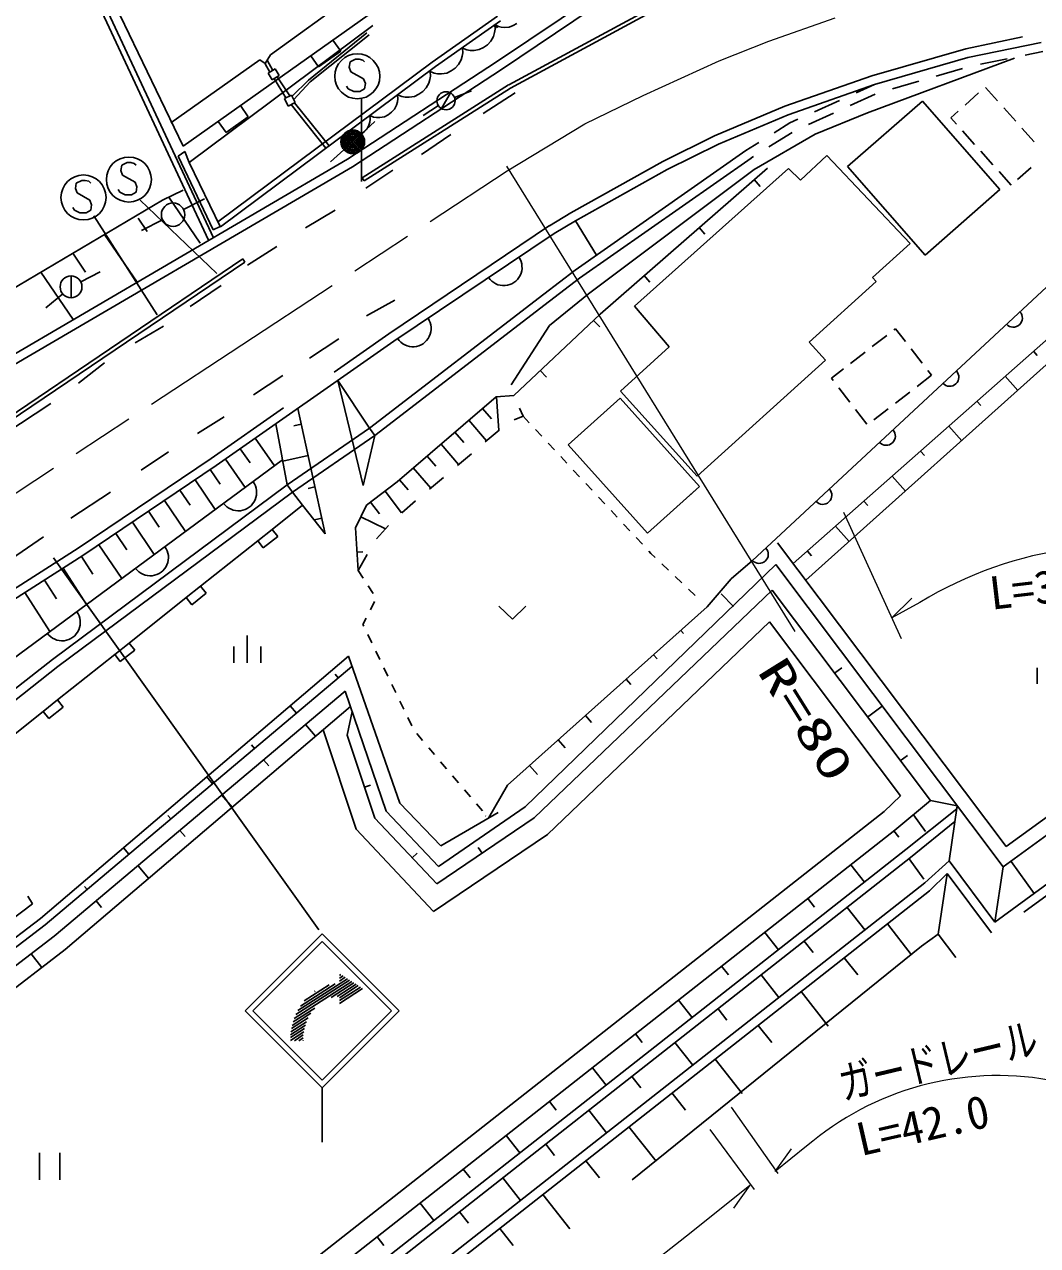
# Model space of a CAD drawing. Units: millimetres, scale not verified. Extents: x 40000 to 680000, y 20000 to 380000.
# Drawn here: x 321738 to 377988, y 248181 to 315977 of the extents above; entities that cross this region are included whole.
import ezdxf
from ezdxf.enums import TextEntityAlignment as Align

# ---------------------------------------------------------------- set-up
doc = ezdxf.new("R2010")
doc.units = ezdxf.units.MM
doc.header["$LTSCALE"] = 1000
doc.linetypes.add('CHAIN', pattern=[18.5, 12, -1.5, 3.5, -1.5])
for name, color, linetype, lineweight in [('M-BGD', 7, 'Continuous', 25), ('M-BGD-EXST', 7, 'Continuous', 25), ('M-BMK', 2, 'CHAIN', 13), ('M-STR-HTXT', 7, 'Continuous', 13), ('M-STR-STRC', 7, 'Continuous', 25)]:
    doc.layers.add(name, color=color, linetype=linetype, lineweight=lineweight)
doc.styles.add('ＭＳ ゴシック', font='')
doc.styles.get('ＭＳ ゴシック').set_extended_font_data('MS Gothic')

msp = doc.modelspace()

# ---------------------------------------------------------------- linework, layer by layer
at = {"layer": 'M-BGD'}
for p, q in [((331960, 304004), (321512, 326382)), ((332234, 304131), (321778, 326525)), ((322129, 326714), (330545, 309210)), ((354562, 318347), (347951, 313901)), ((335404, 314290), (340475, 317957)), ((348226, 313479), (354798, 317901)), ((330545, 309210), (340818, 316489)), ((344382, 313880), (348001, 316439)), ((344560, 313635), (348166, 316185)), ((347874, 315705), (347852, 315963)), ((347854, 315965), (348051, 315860)), ((348872, 315908), (349069, 316027)), ((341088, 315925), (330889, 308304)), ((337507, 312883), (340746, 315515)), ((337603, 312781), (340878, 315394)), ((347640, 315044), (347778, 315308)), ((347778, 315308), (347844, 315520)), ((347844, 315520), (347874, 315705)), ((348051, 315860), (348209, 315821)), ((348209, 315821), (348400, 315802)), ((348400, 315802), (348656, 315822)), ((348656, 315822), (348872, 315908)), ((373999, 314629), (377152, 315279)), ((339304, 314489), (338867, 315106)), ((346076, 314407), (346054, 314665)), ((346054, 314665), (346291, 314563)), ((346699, 314529), (346993, 314577)), ((346993, 314577), (347234, 314697)), ((347234, 314697), (347450, 314853)), ((347450, 314853), (347640, 315044)), ((368788, 313132), (373999, 314629)), ((378186, 314975), (374120, 314136)), ((329870, 310519), (334811, 314009)), ((334811, 314009), (335109, 313799)), ((335109, 313799), (335404, 314290)), ((335522, 313424), (335223, 313989)), ((337633, 314232), (338070, 313615)), ((338070, 313615), (339304, 314489)), ((347951, 313901), (339679, 308497)), ((345842, 313746), (345980, 314010)), ((345980, 314010), (346046, 314222)), ((346046, 314222), (346076, 314407)), ((346291, 314563), (346477, 314533)), ((346477, 314533), (346699, 314529)), ((376704, 314098), (368541, 311076)), ((374120, 314136), (368941, 312649)), ((376302, 314069), (374813, 313762)), ((378289, 314479), (377296, 314274)), ((332481, 305015), (344382, 313880)), ((332616, 304737), (344560, 313635)), ((335363, 313329), (335109, 313798)), ((335267, 313272), (335665, 313510)), ((335491, 312899), (335267, 313272)), ((335665, 313510), (335888, 313137)), ((348226, 313479), (339944, 308068)), ((344278, 313109), (344256, 313367)), ((344256, 313367), (344493, 313265)), ((344493, 313265), (344679, 313235)), ((344679, 313235), (344901, 313231)), ((344901, 313231), (345195, 313279)), ((345195, 313279), (345436, 313399)), ((345436, 313399), (345652, 313555)), ((345652, 313555), (345842, 313746)), ((373827, 313525), (372366, 313106)), ((335888, 313137), (335491, 312899)), ((336260, 311905), (335602, 312966)), ((335775, 313069), (336467, 312005)), ((336604, 311987), (337507, 312883)), ((336688, 311812), (337603, 312781)), ((344044, 312448), (344182, 312712)), ((344182, 312712), (344248, 312924)), ((344248, 312924), (344278, 313109)), ((363963, 311433), (368788, 313132)), ((368941, 312649), (364146, 310960)), ((367911, 312181), (368941, 312649)), ((368941, 312649), (369315, 312756)), ((371391, 312825), (369930, 312406)), ((336180, 311866), (336571, 312055)), ((336383, 311446), (336180, 311866)), ((336571, 312055), (336774, 311635)), ((342472, 311841), (342450, 312063)), ((342458, 312069), (342695, 311967)), ((342695, 311967), (342881, 311937)), ((342881, 311937), (343103, 311933)), ((343103, 311933), (343397, 311981)), ((343397, 311981), (343638, 312101)), ((343638, 312101), (343854, 312256)), ((343854, 312256), (344044, 312448)), ((344896, 311301), (345389, 312180)), ((345615, 311921), (346554, 312288)), ((348992, 312187), (347198, 311026)), ((368964, 312102), (367580, 311472)), ((373962, 311496), (374717, 312173)), ((375091, 312484), (375769, 311729)), ((334167, 310850), (333730, 311467)), ((336774, 311635), (336383, 311446)), ((336555, 311529), (338475, 309102)), ((336734, 311616), (338666, 309244)), ((342117, 311099), (342279, 311267)), ((342279, 311267), (342394, 311496)), ((342394, 311496), (342449, 311680)), ((342449, 311680), (342472, 311841)), ((344720, 311468), (343870, 310928)), ((360057, 309797), (363963, 311433)), ((365605, 311130), (366988, 311760)), ((367439, 308089), (371591, 311722)), ((371591, 311722), (375891, 306807)), ((376107, 311352), (376785, 310597)), ((332496, 310593), (332933, 309976)), ((332933, 309976), (334167, 310850)), ((340449, 309903), (341190, 310587)), ((340861, 310382), (340913, 310556)), ((340913, 310556), (340935, 310708)), ((340935, 310708), (340914, 310919)), ((340914, 310919), (341121, 310834)), ((341121, 310834), (341281, 310811)), ((341281, 310811), (341473, 310810)), ((341473, 310810), (341726, 310855)), ((341726, 310855), (341933, 310962)), ((341933, 310962), (342117, 311099)), ((364146, 310960), (360268, 309336)), ((363363, 309959), (364242, 310509)), ((364242, 310509), (364682, 310709)), ((366656, 311052), (365273, 310422)), ((368541, 311076), (365645, 309886)), ((373172, 310787), (373585, 311157)), ((373479, 310445), (373172, 310787)), ((339459, 309835), (339655, 309755)), ((340228, 309774), (340424, 309875)), ((340424, 309875), (340599, 310006)), ((340599, 310006), (340752, 310165)), ((340752, 310165), (340861, 310382)), ((345405, 309865), (343780, 308760)), ((365645, 309886), (362247, 307926)), ((364359, 309985), (363070, 309178)), ((374495, 309314), (373817, 310069)), ((377123, 310221), (377799, 309466)), ((339655, 309755), (339807, 309732)), ((339807, 309732), (339988, 309732)), ((339988, 309732), (340228, 309774)), ((357183, 308367), (360057, 309797)), ((360268, 309336), (357419, 307919)), ((361792, 308976), (362503, 309420)), ((339679, 308497), (318588, 296163)), ((330276, 308671), (330643, 308916)), ((332217, 304580), (330276, 308671)), ((330643, 308916), (330889, 308304)), ((339479, 309022), (338727, 308351)), ((352310, 302331), (361792, 308976)), ((362084, 308561), (352563, 301888)), ((362210, 308640), (362061, 308547)), ((364834, 307338), (366289, 308706)), ((366289, 308706), (370918, 303821)), ((375510, 308182), (374833, 308937)), ((339944, 308068), (318842, 295728)), ((330889, 308304), (332609, 304752)), ((342198, 307889), (340701, 306893)), ((352081, 305516), (357183, 308367)), ((357419, 307919), (352337, 305078)), ((362247, 307926), (353053, 301029)), ((353700, 299896), (362998, 308005)), ((355603, 300340), (364154, 307979)), ((364154, 307979), (364834, 307338)), ((371739, 303175), (367439, 308089)), ((376525, 307051), (375849, 307806)), ((377628, 308040), (376873, 307363)), ((362255, 307362), (362587, 306978)), ((329406, 306224), (330544, 306777)), ((375891, 306807), (371739, 303175)), ((320906, 301194), (329406, 306224)), ((329747, 306390), (331493, 303830)), ((330570, 305705), (331733, 306286)), ((328057, 305228), (328561, 304489)), ((329407, 305123), (328245, 304542)), ((338981, 305674), (337335, 304678)), ((350884, 304804), (352081, 305516)), ((332609, 304752), (332217, 304580)), ((341968, 298805), (350894, 304810)), ((352337, 305078), (351146, 304369)), ((353496, 303160), (352337, 305078)), ((359191, 304707), (359523, 304324)), ((326192, 304322), (328001, 301668)), ((351146, 304369), (342255, 298387)), ((370918, 303821), (368822, 301928)), ((324423, 303275), (325135, 302231)), ((335749, 303653), (334118, 302612)), ((362161, 286216), (380941, 303677)), ((364422, 286047), (383254, 302692)), ((322654, 302228), (324451, 299592)), ((324325, 302012), (324325, 300803)), ((324862, 301686), (325935, 302245)), ((350575, 301007), (352310, 302331)), ((352563, 301888), (350883, 300604)), ((356127, 302052), (356459, 301669)), ((383640, 301716), (365120, 285119)), ((369022, 301707), (365299, 298345)), ((368822, 301928), (369022, 301707)), ((323861, 301020), (322932, 300246)), ((332665, 301483), (330931, 300309)), ((353053, 301029), (350885, 299263)), ((342298, 300674), (340736, 299807)), ((340889, 293562), (350575, 301007)), ((350883, 300604), (341197, 293160)), ((357542, 298071), (355603, 300340)), ((348901, 295382), (353700, 299896)), ((329463, 299224), (327891, 298303)), ((350885, 299263), (348765, 295976)), ((353330, 299548), (353678, 299179)), ((370015, 299018), (370101, 299084)), ((370101, 299084), (370653, 298368)), ((342255, 298387), (332388, 291488)), ((339187, 298514), (337560, 297452)), ((338927, 296679), (341968, 298805)), ((365299, 298345), (366217, 297328)), ((368811, 298089), (369614, 298709)), ((354828, 295620), (357542, 298071)), ((367609, 297160), (368411, 297780)), ((370964, 297967), (371583, 297165)), ((377761, 297837), (377972, 297599)), ((326186, 297188), (324734, 296059)), ((366217, 297328), (359093, 290896)), ((336076, 296482), (334449, 295421)), ((350377, 296770), (350724, 296402)), ((366538, 296334), (367207, 296851)), ((366642, 296201), (366538, 296334)), ((372099, 296496), (371297, 295877)), ((371893, 296763), (372099, 296496)), ((376192, 296450), (376901, 295648)), ((339139, 296209), (340889, 293562)), ((339139, 296209), (340542, 290387)), ((359093, 290896), (354828, 295620)), ((367571, 294997), (366951, 295799)), ((323197, 294930), (320657, 293248)), ((342430, 290583), (347930, 295308)), ((347930, 295308), (348901, 295382)), ((347945, 295309), (348086, 293440)), ((354817, 295225), (351927, 292630)), ((359219, 290324), (354817, 295225)), ((370895, 295567), (370093, 294948)), ((374623, 295063), (374838, 294820)), ((332109, 291885), (336121, 294690)), ((338440, 287694), (336912, 294652)), ((347173, 294658), (347667, 294081)), ((349423, 294234), (349227, 294664)), ((368499, 293793), (367880, 294596)), ((369692, 294638), (368889, 294019)), ((332836, 294192), (331338, 293260)), ((336008, 292125), (335692, 293799)), ((336324, 290410), (340889, 293562)), ((337103, 293782), (336698, 293693)), ((341197, 293160), (340889, 293562)), ((346404, 293998), (347389, 292850)), ((348928, 294016), (349423, 294234)), ((349423, 294234), (349769, 293863)), ((373053, 293676), (373777, 292857)), ((334554, 293003), (335627, 291470)), ((341197, 293160), (336627, 290004)), ((340542, 290387), (341197, 293160)), ((345635, 293337), (346125, 292766)), ((347325, 292796), (348098, 293451)), ((350120, 293485), (350466, 293114)), ((329738, 292250), (328227, 291228)), ((333724, 292423), (334267, 291645)), ((344866, 292676), (345842, 291540)), ((350818, 292735), (351163, 292365)), ((351927, 292630), (356329, 287728)), ((371484, 292289), (371704, 292040)), ((324714, 286893), (332109, 291885)), ((326875, 285017), (336071, 291797)), ((332893, 291841), (333995, 290267)), ((336071, 291797), (336008, 292125)), ((336324, 290410), (336071, 291797)), ((337485, 292043), (336077, 291733)), ((344097, 292015), (344583, 291451)), ((345778, 291486), (346551, 292141)), ((351516, 291986), (351861, 291616)), ((332388, 291488), (324984, 286491)), ((332059, 291266), (332606, 290456)), ((343328, 291355), (344295, 290231)), ((352213, 291237), (352559, 290866)), ((369915, 290902), (370654, 290065)), ((323294, 280725), (336324, 290410)), ((331219, 290699), (332336, 289044)), ((336324, 290410), (336627, 290004)), ((337867, 290303), (337493, 290221)), ((340724, 289282), (342430, 290583)), ((342560, 290695), (343041, 290136)), ((344231, 290176), (345004, 290831)), ((352911, 290488), (353256, 290117)), ((356329, 287728), (359219, 290324)), ((358608, 289772), (359219, 290324)), ((323601, 280322), (336627, 290004)), ((326524, 290012), (324316, 288570)), ((329511, 289546), (330676, 287820)), ((330374, 290129), (330944, 289283)), ((336627, 290004), (337169, 289281)), ((341760, 290072), (342682, 288864)), ((342684, 288867), (343457, 289521)), ((353608, 289738), (353953, 289368)), ((368345, 289514), (368570, 289261)), ((328630, 288952), (329224, 288070)), ((335487, 287943), (337169, 289281)), ((337169, 289281), (338440, 287694)), ((340120, 288026), (340724, 289282)), ((340954, 289459), (341449, 288808)), ((354305, 288989), (354650, 288619)), ((327730, 288344), (328944, 286544)), ((338249, 288564), (337834, 288473)), ((340411, 288631), (341780, 287972)), ((341280, 287410), (341954, 288167)), ((355003, 288240), (355348, 287869)), ((322790, 287535), (320724, 286095)), ((326810, 287723), (327430, 286803)), ((334690, 287309), (335487, 287943)), ((335798, 287551), (335001, 286916)), ((335487, 287943), (335798, 287551)), ((340262, 285660), (340120, 288026)), ((355701, 287491), (356046, 287120)), ((366776, 288127), (367531, 287274)), ((314376, 280297), (324714, 286893)), ((325871, 287090), (327138, 285212)), ((331516, 284785), (334690, 287309)), ((335001, 286916), (334690, 287309)), ((376245, 270333), (363553, 287201)), ((314640, 279891), (324984, 286491)), ((324909, 286443), (325533, 285465)), ((340201, 286671), (340530, 286691)), ((340262, 285660), (340763, 286541)), ((356398, 286741), (356524, 286606)), ((356524, 286606), (356757, 286384)), ((360981, 285192), (362161, 286216)), ((365207, 286740), (365436, 286482)), ((323897, 285797), (325188, 283773)), ((340262, 285660), (340539, 285235)), ((349547, 272530), (363453, 285986)), ((357132, 286028), (357499, 285679)), ((376078, 269207), (363453, 285986)), ((316283, 277207), (326875, 285017)), ((322850, 285129), (323518, 284083)), ((330719, 284152), (331516, 284785)), ((331516, 284785), (331828, 284393)), ((340820, 284802), (341097, 284377)), ((357874, 285323), (358241, 284974)), ((359650, 283635), (360981, 285192)), ((321766, 284438), (323149, 282271)), ((327546, 281629), (330719, 284152)), ((331031, 283759), (330719, 284152)), ((331828, 284393), (331031, 283759)), ((363249, 284571), (350038, 271922)), ((358616, 284618), (358983, 284269)), ((360430, 284369), (361099, 283661)), ((372038, 272890), (363249, 284571)), ((341173, 283932), (340943, 283481)), ((348083, 283684), (348833, 282964)), ((348549, 273751), (359650, 283635)), ((348833, 282964), (349583, 283684)), ((399365, 283484), (375622, 266143)), ((376245, 270333), (394865, 283933)), ((340710, 283019), (340528, 282662)), ((363106, 282806), (350779, 271004)), ((370378, 273142), (363106, 282806)), ((376078, 269207), (395166, 283148)), ((399427, 282901), (377230, 266690)), ((334105, 282043), (334105, 280543)), ((340528, 282662), (340574, 282567)), ((340798, 282102), (341019, 281644)), ((358180, 282326), (358329, 282158)), ((326749, 280994), (327546, 281629)), ((327546, 281629), (327859, 281236)), ((333355, 281443), (333355, 280543)), ((334855, 281443), (334855, 280543)), ((323294, 280725), (313717, 273219)), ((322621, 266336), (339739, 280907)), ((323575, 278471), (326749, 280994)), ((327061, 280603), (326749, 280994)), ((327859, 281236), (327061, 280603)), ((339739, 280907), (342588, 272746)), ((341243, 281179), (341463, 280722)), ((356666, 280978), (356870, 280749)), ((314035, 272825), (323601, 280322)), ((322886, 265987), (339924, 280339)), ((341687, 280257), (341907, 279800)), ((366716, 279952), (367115, 280251)), ((377970, 280259), (377970, 279359)), ((339164, 279699), (338988, 279909)), ((342131, 279335), (342351, 278878)), ((355152, 279630), (355411, 279340)), ((323393, 265354), (339541, 278956)), ((339541, 278956), (341829, 272302)), ((322778, 277837), (323575, 278471)), ((323888, 278079), (323091, 277445)), ((323575, 278471), (323888, 278079)), ((339834, 278104), (323994, 264620)), ((336839, 277740), (336496, 278147)), ((342576, 278413), (342796, 277955)), ((368539, 277518), (369361, 278134)), ((319606, 275314), (322778, 277837)), ((323091, 277445), (322778, 277837)), ((339661, 276514), (339931, 277823)), ((340912, 277463), (340925, 277468)), ((343020, 277490), (343240, 277034)), ((352881, 277608), (353222, 277226)), ((337346, 277107), (337896, 276454)), ((340153, 271302), (338321, 276817)), ((334513, 275781), (334347, 275979)), ((341187, 271919), (339661, 276514)), ((343518, 276603), (343846, 276217)), ((351367, 276260), (351762, 275817)), ((344182, 275823), (344509, 275438)), ((370361, 275085), (370771, 275391)), ((335020, 275148), (335300, 274816)), ((344844, 275043), (345173, 274658)), ((349771, 274839), (350223, 274331)), ((332188, 273823), (331866, 274205)), ((345508, 274264), (345836, 273878)), ((340619, 273628), (340957, 273741)), ((346172, 273484), (346499, 273098)), ((347507, 271915), (348549, 273751)), ((332695, 273189), (333265, 272512)), ((342588, 272746), (344861, 270372)), ((346834, 272704), (347163, 272319)), ((369474, 272272), (370377, 273142)), ((372038, 272890), (370063, 271240)), ((372038, 272890), (373528, 272596)), ((373072, 269532), (373528, 272596)), ((326218, 238305), (369474, 272272)), ((329863, 271864), (329706, 272049)), ((344628, 268266), (341187, 271919)), ((341829, 272302), (344735, 269234)), ((350038, 271922), (344628, 268266)), ((344735, 269234), (349547, 272530)), ((344861, 270372), (348046, 272230)), ((347356, 272012), (347334, 272045)), ((370679, 270162), (373503, 272433)), ((371093, 272101), (371761, 271176)), ((370063, 271240), (326323, 236892)), ((330369, 271231), (330660, 270886)), ((344458, 266731), (340153, 271302)), ((370011, 271199), (370288, 270847)), ((370933, 269717), (373399, 271733)), ((350779, 271004), (344458, 266731)), ((326511, 235478), (370679, 270162)), ((327537, 269905), (327235, 270263)), ((343272, 269705), (343540, 269958)), ((347147, 269968), (346935, 270282)), ((326948, 235177), (370933, 269717)), ((328044, 269272), (328635, 268570)), ((367620, 269322), (368379, 268355)), ((370861, 269660), (371678, 268527)), ((371732, 268319), (373072, 269532)), ((375622, 266143), (373072, 269532)), ((375622, 266143), (376078, 269207)), ((376520, 269500), (377798, 267732)), ((371986, 267874), (372966, 268831)), ((372469, 265473), (372968, 268828)), ((375434, 265551), (372966, 268831)), ((325212, 267946), (325066, 268119)), ((336257, 240461), (371732, 268319)), ((339218, 242142), (371986, 267874)), ((280707, 236052), (322179, 267145)), ((322179, 267145), (321923, 267583)), ((325719, 267313), (326019, 266956)), ((365229, 267444), (365608, 266961)), ((367420, 266958), (368404, 265705)), ((297439, 246631), (322886, 265987)), ((308291, 255365), (322621, 266336)), ((369650, 266039), (370978, 264348)), ((297918, 245977), (323393, 265354)), ((362837, 265566), (363596, 264600)), ((371545, 264806), (372469, 265473)), ((373442, 264180), (372469, 265473)), ((298608, 245081), (323994, 264620)), ((355486, 251824), (371545, 264806)), ((365029, 265081), (365521, 264454)), ((322118, 264384), (322698, 263622)), ((367258, 264161), (368009, 263205)), ((360446, 263688), (360825, 263205)), ((362637, 263203), (363621, 261950)), ((358055, 261810), (358813, 260844)), ((364867, 262283), (366369, 260370)), ((360246, 261325), (360738, 260698)), ((362476, 260405), (363227, 259449)), ((355663, 259932), (356043, 259449)), ((357855, 259447), (358839, 258194)), ((360084, 258528), (361587, 256615)), ((353272, 258054), (354031, 257088)), ((355463, 257569), (355955, 256943)), ((357693, 256650), (358444, 255693)), ((350881, 256177), (351260, 255694)), ((353072, 255691), (354056, 254438)), ((348489, 254299), (349248, 253333)), ((355302, 254772), (356804, 252859)), ((350681, 253813), (351173, 253187)), ((322566, 253337), (322566, 251837)), ((323706, 251837), (323706, 253337)), ((352910, 252894), (353661, 251938)), ((346098, 252421), (346477, 251938)), ((348290, 251936), (349274, 250683)), ((350519, 251016), (352021, 249103)), ((343707, 250543), (344465, 249577)), ((345898, 250058), (346390, 249431)), ((348128, 249138), (348879, 248182)), ((341315, 248665), (341695, 248182))]:
    msp.add_line(p, q, dxfattribs=at)
for centre, radius in [((347957, 315855), 50.4), ((345145, 311739), 504), ((339968, 309459), 655), ((339968, 309459), 577), ((339968, 309459), 498), ((339968, 309459), 419), ((339968, 309459), 341), ((339968, 309459), 262), ((339968, 309459), 184), ((339968, 309459), 105), ((339968, 309459), 26.2), ((329989, 305414), 650), ((324325, 301407), 605)]:
    msp.add_circle(centre, radius, dxfattribs=at)
for centre, radius, start, end in [((348351, 302489), 1014, 213.93408, 33.94604), ((343305, 299094), 1014, 213.93408, 33.94604), ((376635, 299674), 507, 222.91504, 42.91504), ((373109, 296395), 507, 222.91504, 42.91504), ((369584, 293117), 507, 222.91504, 42.91504), ((333615, 289987), 1014, 216.3999, 36.41186), ((366058, 289839), 507, 222.91504, 42.91504), ((328721, 286379), 1014, 216.3999, 36.41186), ((362532, 286561), 507, 222.91504, 42.91504), ((323826, 282770), 1014, 216.40479, 36.41675)]:
    msp.add_arc(centre, radius, start, end, dxfattribs=at)
at = {"layer": 'M-BGD-EXST'}
for p, q in [((339818, 313899), (339768, 313599)), ((340118, 314049), (339818, 313899)), ((340318, 314049), (340118, 314049)), ((340518, 313999), (340318, 314049)), ((340618, 313899), (340518, 313999)), ((339768, 313599), (339868, 313349)), ((339868, 313349), (340568, 312949)), ((339718, 312399), (339618, 312549)), ((340568, 312949), (340668, 312699)), ((340668, 312699), (340618, 312399)), ((340018, 312249), (339718, 312399)), ((340368, 312249), (340018, 312249)), ((340618, 312399), (340368, 312249)), ((340446, 311895), (340446, 307263)), ((327137, 308163), (327087, 307863)), ((327087, 307863), (327187, 307613)), ((327437, 308313), (327137, 308163)), ((327637, 308313), (327437, 308313)), ((327837, 308263), (327637, 308313)), ((327937, 308163), (327837, 308263)), ((324617, 307170), (324567, 306870)), ((324917, 307320), (324617, 307170)), ((325117, 307320), (324917, 307320)), ((325317, 307270), (325117, 307320)), ((325417, 307170), (325317, 307270)), ((327187, 307613), (327887, 307213)), ((327887, 307213), (327987, 306963)), ((324567, 306870), (324667, 306620)), ((324667, 306620), (325367, 306220)), ((327037, 306663), (326937, 306813)), ((327337, 306513), (327037, 306663)), ((327687, 306513), (327337, 306513)), ((327937, 306663), (327687, 306513)), ((327987, 306963), (327937, 306663)), ((324517, 305670), (324417, 305820)), ((325367, 306220), (325467, 305970)), ((325467, 305970), (325417, 305670)), ((328156, 306223), (332412, 302148)), ((324817, 305520), (324517, 305670)), ((325167, 305520), (324817, 305520)), ((325417, 305670), (325167, 305520)), ((325591, 305354), (329103, 299857))]:
    msp.add_line(p, q, dxfattribs=at)
for centre in [(340218, 313099), (327537, 307363), (325017, 306370)]:
    msp.add_circle(centre, 1250, dxfattribs=at)
at = {"layer": 'M-BMK'}
for p, q in [((363063, 315041), (366751, 316340)), ((360302, 313949), (363063, 315041)), ((356099, 312030), (360302, 313949)), ((352849, 310449), (356099, 312030)), ((348544, 307850), (352849, 310449)), ((313319, 284756), (348544, 307850))]:
    msp.add_line(p, q, dxfattribs=at)
at = {"layer": 'M-STR-HTXT'}
for p, q in [((348500, 308108), (364502, 282282)), ((367205, 288906), (370423, 281891)), ((369904, 283024), (371012, 284118)), ((371449, 283880), (369904, 283024)), ((360983, 255866), (363570, 252176)), ((359784, 254630), (362257, 251301)), ((365166, 253691), (363413, 252295)), ((363413, 252295), (364324, 253558)), ((358755, 248917), (362007, 251529)), ((362007, 251529), (361101, 250263)), ((331327, 227511), (358755, 248917))]:
    msp.add_line(p, q, dxfattribs=at)
for centre, radius, start, end in [((382789, 265299), 21768, 73.79428, 121.39502), ((375770, 241345), 16275, 79.93213, 130.65845)]:
    msp.add_arc(centre, radius, start, end, dxfattribs=at)
at = {"layer": 'M-STR-STRC'}
for p, q in [((348632, 312624), (356349, 316783)), ((348727, 312446), (356430, 316598)), ((340492, 307463), (348619, 312616)), ((340600, 307292), (348727, 312446)), ((340600, 307292), (340492, 307463)), ((316424, 291165), (333871, 302954)), ((316536, 290997), (333984, 302787)), ((333984, 302787), (333871, 302954)), ((323358, 286359), (338092, 265704)), ((333989, 261221), (338265, 265497)), ((338265, 265497), (342542, 261221)), ((338265, 265069), (334416, 261221)), ((342114, 261221), (338265, 265069)), ((339312, 263230), (339223, 263172)), ((339432, 263152), (339223, 263018)), ((339552, 263075), (339223, 262863)), ((339913, 262843), (336722, 260792)), ((339793, 262921), (336813, 261005)), ((339673, 262998), (336917, 261226)), ((338986, 262711), (337062, 261474)), ((338658, 262655), (337271, 261763)), ((340033, 262766), (338773, 261956)), ((340153, 262689), (339104, 262014)), ((340274, 262612), (339223, 261936)), ((340394, 262534), (339223, 261782)), ((340514, 262457), (339223, 261627)), ((337880, 262309), (337841, 262284)), ((338265, 256944), (333989, 261221)), ((334416, 261221), (338265, 257372)), ((337643, 261075), (336604, 260407)), ((337860, 261369), (336656, 260595)), ((342542, 261221), (338265, 256944)), ((338265, 257372), (342114, 261221)), ((337336, 260414), (336512, 259884)), ((337402, 260611), (336536, 260055)), ((337494, 260824), (336565, 260227)), ((337247, 260048), (336501, 259568)), ((337281, 260224), (336504, 259725)), ((337220, 259876), (336725, 259557)), ((337213, 259717), (336965, 259557)), ((337207, 259558), (337205, 259557)), ((338265, 253920), (338265, 256944))]:
    msp.add_line(p, q, dxfattribs=at)

# ---------------------------------------------------------------- texts
at = {"layer": 'M-STR-HTXT', "style": 'ＭＳ ゴシック'}
for s, rotation, p in [('L=33.0', 6.7, (375489, 282931)), ('L=42.0', 12.9, (368298, 252607))]:
    msp.add_text(s, height=1833, rotation=rotation, dxfattribs=at).set_placement(p, align=Align.BOTTOM_LEFT)
for s, rotation, width, p in [('R=80', 302, 1.5, (361919, 279785)), ('ガードレール', 13.4, 0.75, (367326, 255719))]:
    msp.add_text(s, height=1833, rotation=rotation, dxfattribs=dict(at, width=width)).set_placement(p, align=Align.BOTTOM_LEFT)

doc.saveas('drawing.dxf')
